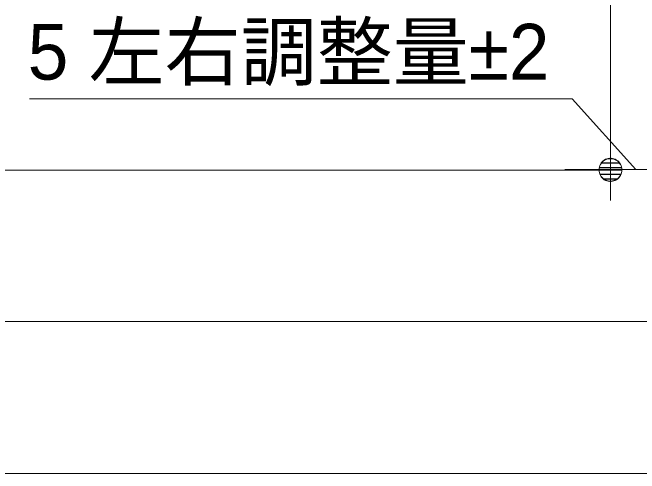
# Model space of a CAD drawing. Units: millimetres, scale not verified. Extents: x -4547 to 4547, y -2284 to 2284.
# Drawn here: x -1955.6 to -1646.3, y 692 to 919.6 of the extents above; entities that cross this region are included whole.
import ezdxf
from ezdxf.enums import TextEntityAlignment as Align

# ---------------------------------------------------------------- set-up
doc = ezdxf.new("R2010")
doc.units = ezdxf.units.MM
doc.header["$LTSCALE"] = 20
for name, color, linetype, lineweight in [('0-0_2寸法-2', 7, 'Continuous', 9), ('0-1_0', 7, 'Continuous', 9), ('0-2_2寸法-1', 7, 'Continuous', 9)]:
    doc.layers.add(name, color=color, linetype=linetype, lineweight=lineweight)
doc.styles.add('ＭＳ Ｐゴシック', font='')
doc.styles.get('ＭＳ Ｐゴシック').set_extended_font_data('MS PGothic')

# ---------------------------------------------------------------- blocks, each defined once
blk = doc.blocks.new('_Dot')
at = {"layer": '0-1_0'}
for p, q in [((7.99, 6), (-7.99, 6)), ((-10, 0), (-20, 0)), ((9.78, 2), (-9.78, 2)), ((9.16, -3.98), (-9.16, -3.98)), ((6, -7.98), (-6, -7.98))]:
    blk.add_line(p, q, dxfattribs=at)
for points in [[(10, 0), (9.92, 1.25), (9.69, 2.49), (9.3, 3.68), (8.76, 4.82), (8.09, 5.88), (7.29, 6.85), (6.37, 7.71), (5.36, 8.44), (4.26, 9.05), (3.09, 9.51), (1.87, 9.82), (0.63, 9.98), (-0.63, 9.98), (-1.87, 9.82), (-3.09, 9.51), (-4.26, 9.05), (-5.36, 8.44), (-6.37, 7.71), (-7.29, 6.85), (-8.09, 5.88), (-8.76, 4.82), (-9.3, 3.68), (-9.69, 2.49), (-9.92, 1.25), (-10, 0), (0, 0)], [(-10, 0), (-9.92, -1.25), (-9.69, -2.49), (-9.3, -3.68), (-8.76, -4.82), (-8.09, -5.88), (-7.29, -6.85), (-6.37, -7.71), (-5.36, -8.44), (-4.26, -9.05), (-3.09, -9.51), (-1.87, -9.82), (-0.63, -9.98), (0.63, -9.98), (1.87, -9.82), (3.09, -9.51), (4.26, -9.05), (5.36, -8.44), (6.37, -7.71), (7.29, -6.85), (8.09, -5.88), (8.76, -4.82), (9.3, -3.68), (9.69, -2.49), (9.92, -1.25), (10, 0), (0, 0)]]:
    blk.add_lwpolyline(points, close=True, dxfattribs=at)

msp = doc.modelspace()

# ---------------------------------------------------------------- linework, layer by layer
at = {"layer": '0-0_2寸法-2'}
for p, q in [((-1660.63, 1029.5), (-1660.63, 827)), ((-1671.88, 842), (-1683.14, 842)), ((-1660.63, 842), (-1635.63, 842))]:
    msp.add_line(p, q, dxfattribs=at)
msp.add_lwpolyline([(-1947.28, 877), (-1679.48, 877), (-1648.13, 842)], dxfattribs=at)
at = {"layer": '0-2_2寸法-1'}
for p, q in [((-1660.63, 1029.5), (-1660.63, 911.77)), ((-1660.63, 902), (-1660.63, 826.77)), ((-3386.87, 841.77), (-1671.88, 841.77)), ((-3426.87, 767), (-1646.88, 767)), ((-3456.87, 692), (-1616.88, 692))]:
    msp.add_line(p, q, dxfattribs=at)

# ---------------------------------------------------------------- block references
at = {"layer": '0-0_2寸法-2', "xscale": 0.5627563, "yscale": 0.5627563}
msp.add_blockref('_Dot', (-1660.63, 842), dxfattribs=at)
at = {"layer": '0-2_2寸法-1', "xscale": 0.5627563, "yscale": 0.5627563}
for p in [(-1660.63, 841.77), (-1635.63, 767)]:
    msp.add_blockref('_Dot', p, dxfattribs=at)

# ---------------------------------------------------------------- texts
at = {"layer": '0-0_2寸法-2', "style": 'ＭＳ Ｐゴシック'}
msp.add_text('5 左右調整量±2', height=27.51, dxfattribs=at).set_placement((-1948.11, 878.19), align=Align.BOTTOM_LEFT)

doc.saveas('drawing.dxf')
